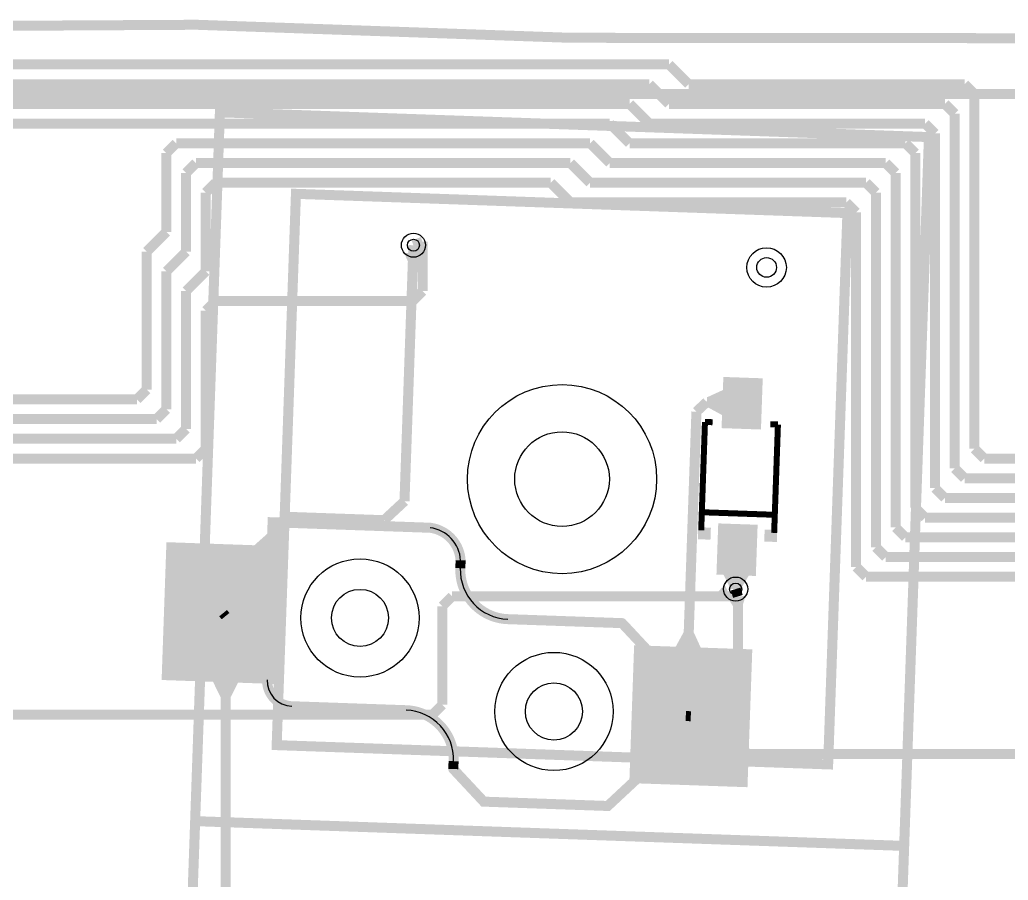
# Model space of a CAD drawing. Header units: millimetres. Extents: x -992 to -826, y 770 to 901.
# Drawn here: x -917.05 to -891.97, y 879.32 to 901.15 of the extents above; entities that cross this region are included whole.
import ezdxf

# ---------------------------------------------------------------- set-up
doc = ezdxf.new("R2010")
doc.units = ezdxf.units.MM
for name, color, linetype, true_color in [('BoardOutLine', 7, 'Continuous', 0xff00ff), ('BottomLayer', 7, 'Continuous', 0x0000ff), ('BottomPasteMaskLayer', 7, 'Continuous', 0x800000), ('BottomSilkLayer', 7, 'Continuous', 0x66cc33), ('BottomSolderMaskLayer', 7, 'Continuous', 0xaa00ff), ('Document', 7, 'Continuous', 0xffffff), ('Hole', 7, 'Continuous', 0x222222), ('Multi-Layer', 7, 'Continuous', 0xc0c0c0), ('TopLayer', 7, 'Continuous', 0xff0000), ('TopSilkLayer', 7, 'Continuous', 0xffcc00)]:
    doc.layers.add(name, color=color, linetype=linetype, true_color=true_color)

msp = doc.modelspace()

# ---------------------------------------------------------------- hatches: boundary and pattern name
at = {"layer": 'BottomLayer'}
for points in [[(-906.8428498856998, 895.2210566421135), (-907.2997713995429, 895.2370383540768), (-907.2056896113793, 895.0202565405133), (-906.9518465836933, 895.0113766827535)], [(-898.2470154940311, 890.7539497078996), (-898.2016256032513, 892.053136906274), (-899.2010160020321, 892.0880365760734), (-899.2464058928119, 890.788849377699)], [(-899.2126263652528, 891.7556642113286), (-899.2347980695962, 891.1210515621033), (-899.608915417831, 891.3247345694693), (-899.6000457200915, 891.5785801371604)], [(-898.3767843535688, 887.0372110744223), (-898.3314198628398, 888.3364236728476), (-899.3308102616206, 888.3713233426469), (-899.3762001524004, 887.0721107442216)], [(-910.4653365506732, 887.79459486919), (-911.0999517399036, 887.8167538735079), (-910.6889027178055, 888.1836347472697), (-910.3928676657355, 888.173296926594)], [(-913.4531623063247, 884.3967995935993), (-910.4549657099316, 884.2921005842013), (-910.3328168656338, 887.7899669799341), (-913.331013462027, 887.8946659893321)], [(-899.1937947675897, 887.065740411481), (-898.5591795783592, 887.043581407163), (-898.761775463551, 886.7005207010416), (-899.0156210312422, 886.7093853187708)], [(-898.6532283464568, 886.8983337566676), (-899.1101498602998, 886.9143357886718), (-899.0011430022861, 887.1240106680215), (-898.747297434595, 887.1151181102364)], [(-899.775488950978, 885.219804419609), (-900.4101041402084, 885.2419608839219), (-900.2064236728474, 885.6160833121668), (-899.9525781051564, 885.6072186944375)], [(-901.5871983743968, 881.7809245618492), (-898.5890271780545, 881.6762255524512), (-898.4668783337568, 885.1741173482349), (-901.4650495300991, 885.278790957582)], [(-912.1491338582678, 884.3512598425199), (-911.5145186690374, 884.3290982981968), (-911.7048260096522, 883.9545110490222), (-911.9588265176532, 883.9633807467617)]]:
    msp.add_hatch(color=256, dxfattribs=at).paths.add_polyline_path(points)
at = {"layer": 'BottomPasteMaskLayer'}
for points in [[(-898.2470154940311, 890.7539497078996), (-898.2016256032513, 892.053136906274), (-899.2010160020321, 892.0880365760734), (-899.2464058928119, 890.788849377699)], [(-898.3767843535688, 887.0372110744223), (-898.3314198628398, 888.3364236728476), (-899.3308102616206, 888.3713233426469), (-899.3762001524004, 887.0721107442216)], [(-913.4531623063247, 884.3967995935993), (-910.4549657099316, 884.2921005842013), (-910.3328168656338, 887.7899669799341), (-913.331013462027, 887.8946659893321)], [(-901.5871983743968, 881.7809245618492), (-898.5890271780545, 881.6762255524512), (-898.4668783337568, 885.1741173482349), (-901.4650495300991, 885.278790957582)]]:
    msp.add_hatch(color=256, dxfattribs=at).paths.add_polyline_path(points)
at = {"layer": 'BottomSilkLayer'}
for points in [[(-899.8370383540768, 888.2739598679199), (-899.5172440944883, 888.2627940055881), (-899.5278816357634, 887.9581788163578), (-899.8476758953519, 887.9693472186946)], [(-897.8334340868682, 888.2039928879859), (-898.1532283464568, 888.2151612903227), (-898.1638658877318, 887.9105461010923), (-897.8440716281434, 887.8993776987555)]]:
    msp.add_hatch(color=256, dxfattribs=at).paths.add_polyline_path(points)
at = {"layer": 'BottomSolderMaskLayer'}
for points in [[(-898.2470154940311, 890.7539497078996), (-898.2016256032513, 892.053136906274), (-899.2010160020321, 892.0880365760734), (-899.2464058928119, 890.788849377699)], [(-898.3767843535688, 887.0372110744223), (-898.3314198628398, 888.3364236728476), (-899.3308102616206, 888.3713233426469), (-899.3762001524004, 887.0721107442216)], [(-913.4531623063247, 884.3967995935993), (-910.4549657099316, 884.2921005842013), (-910.3328168656338, 887.7899669799341), (-913.331013462027, 887.8946659893321)], [(-901.5871983743968, 881.7809245618492), (-898.5890271780545, 881.6762255524512), (-898.4668783337568, 885.1741173482349), (-901.4650495300991, 885.278790957582)]]:
    msp.add_hatch(color=256, dxfattribs=at).paths.add_polyline_path(points)
at = {"layer": 'Document'}
for points in [[(-898.6228676657354, 891.568595377191), (-898.8147752095505, 891.575295910592), (-898.8415773431548, 890.8077698755399), (-898.6496697993397, 890.8010668021337)], [(-899.1126593853189, 891.2975641351285), (-899.119362458725, 891.1056565913134), (-898.3518338836678, 891.0788544577091), (-898.3451333502668, 891.2707594615191)], [(-910.649362458725, 884.3988722377446), (-910.5141986283974, 888.2695123190248), (-906.6435560071121, 888.134345948692), (-906.6269681526074, 888.134877125484), (-906.610591200756, 888.1375668306544), (-906.5947048238421, 888.1423691316028), (-906.5795803165098, 888.1492020185334), (-906.5654759628131, 888.1579488049518), (-906.5526326254509, 888.168460120343), (-906.5412696325087, 888.1805564609981), (-906.5315810319526, 888.1940312554349), (-906.5237322778349, 888.2086543920564), (-906.5178574048048, 888.2241761488104), (-906.514056739173, 888.2403314577399), (-906.5123951856208, 888.2568444315981), (-906.5129011188104, 888.2734330752273), (-906.5155658988258, 888.2898141012429), (-906.5203440187177, 888.3057077677848), (-906.5271538816348, 888.320842655723), (-906.5358791942684, 888.3349603037317), (-906.5463709528149, 888.3478196220827), (-906.5584499875417, 888.35920100978), (-906.5719100225032, 888.368910104727), (-906.5865211981524, 888.3767811028847), (-906.6020339966971, 888.3826795897382), (-906.6181835031613, 888.3865048357193), (-906.6346939293879, 888.3881915163831), (-910.6322555245112, 888.5277901955806), (-910.6488604026449, 888.527283013645), (-910.6652570191299, 888.5246127741059), (-910.6811648167594, 888.5198251665688), (-910.6963116023484, 888.5130021102394), (-910.7104382041427, 888.5042603522301), (-910.7233029064239, 888.4937494699374), (-910.7346855854277, 888.481649311672), (-910.7443914758118, 888.4681669193321), (-910.7522545032218, 888.4535329857769), (-910.7581401259366, 888.4379979075147), (-910.7619476369676, 888.4218275002502), (-910.7636118872239, 888.4052984505971), (-910.9032080264161, 884.4077368554739), (-910.9026809027703, 884.3911462321814), (-910.8999945140936, 884.3747660625717), (-910.8951947509365, 884.3588761628173), (-910.8883636058174, 884.3437479739987), (-910.8796177725757, 884.3296399251798), (-910.8691066529358, 884.316793018763), (-910.8570098043346, 884.305426713537), (-910.8435338726102, 884.2957351757474), (-910.8289090619505, 884.2878839622273), (-910.8133852024027, 884.2820071922548), (-910.7972274821225, 884.2782052564437), (-910.7807119172656, 884.2765431018095), (-910.7641206369103, 884.277049122304), (-910.7477370635536, 884.2797146737727), (-910.7318410715131, 884.2844942216193), (-910.7167042059416, 884.2913061186558), (-910.7025850441244, 884.3000339998504), (-910.6897247783029, 884.3105287701466), (-910.6783430954798, 884.3226111513972), (-910.66863442459, 884.3360747449042), (-910.660764615145, 884.3506895572488), (-910.6548681040898, 884.3662059291812), (-910.6510456192677, 884.3823588004539), (-910.649362458725, 884.3988722377446)], [(-906.6561595123192, 888.1352171704345), (-906.6162228427568, 888.1287638728783), (-906.576682903826, 888.1202095842209), (-906.5376501446746, 888.1095781996404), (-906.4992335977158, 888.0968994163848), (-906.4615405740631, 888.0822086508163), (-906.4246763637709, 888.0655469394811), (-906.3887439417227, 888.04696082448), (-906.3538436799854, 888.0265022234589), (-906.3200730674334, 888.0042282845852), (-906.287526437429, 887.980201226912), (-906.2562947043143, 887.9544881665782), (-906.2264651094556, 887.9271609293296), (-906.1981209775472, 887.8982958498833), (-906.1713414838558, 887.8679735586983), (-906.1462014330556, 887.8362787567452), (-906.1227710502721, 887.803299978907), (-906.101115784919, 887.7691293466687), (-906.0812961278734, 887.73386231079), (-906.0633674425042, 887.6975973846766), (-906.0473798100222, 887.6604358691975), (-906.0333778895856, 887.6224815697155), (-906.0214007935502, 887.5838405061221), (-906.0114819782161, 887.544620616685), (-906.003649150371, 887.5049314565399), (-905.9979241898957, 887.4648838916622), (-905.9943230886463, 887.4245897891798), (-905.9923275168953, 887.4080049294481), (-905.9881725045159, 887.3918254439478), (-905.9819299350418, 887.3763312448627), (-905.9737078076582, 887.3617903886218), (-905.9636483687696, 887.3484544384054), (-905.9519256510733, 887.336554111992), (-905.9387424627192, 887.3262952902396), (-905.9243268786383, 887.3178554552568), (-905.908928294748, 887.3113806198845), (-905.8928131132922, 887.3069828016099), (-905.8762601339669, 887.304738084615), (-905.859555730563, 887.3046853034867), (-905.842988896574, 887.3068253713617), (-905.8268462454823, 887.3111212641285), (-905.8114070522208, 887.3174986609613), (-905.7969384215935, 887.3258472301021), (-905.7836906672459, 887.336022537649), (-905.7718929811294, 887.3478485463258), (-905.7617494683799, 887.3611206610041), (-905.7534356162097, 887.3756092682877), (-905.747095257902, 887.3910637089266), (-905.7428380844318, 887.4072166143301), (-905.7407377467645, 887.4237885321614), (-905.7408305816613, 887.4404927609856), (-905.7448215617594, 887.4870186177092), (-905.7509389891845, 887.5333128975685), (-905.7591700280524, 887.5792784636496), (-905.7694974075961, 887.6248188687616), (-905.7818994584046, 887.669838557807), (-905.7963501578905, 887.7142430682802), (-905.8128191848919, 887.7579392284734), (-905.8312719832935, 887.8008353529738), (-905.8516698345346, 887.8428414350423), (-905.8739699388498, 887.8838693354703), (-905.8981255050732, 887.9238329675178), (-905.9240858488184, 887.9626484775445), (-905.9517964988274, 888.0002344209553), (-905.9811993112636, 888.0365119330921), (-906.0122325917131, 888.0714048947111), (-906.0448312246343, 888.1048400916997), (-906.0789268099871, 888.136747368698), (-906.1144478067528, 888.1670597763025), (-906.1513196830444, 888.1957137115422), (-906.1894650724947, 888.222649051334), (-906.2288039365882, 888.2478092786349), (-906.2692537326031, 888.2711416010301), (-906.3107295868062, 888.2925970615034), (-906.3531444725388, 888.3121306411622), (-906.3964093928207, 888.3297013536977), (-906.4404335670876, 888.3452723313844), (-906.4851246216715, 888.3588109024382), (-906.5303887836237, 888.3702886595695), (-906.5761310774736, 888.3796815195889), (-906.6222555245112, 888.3869697739397), (-906.6388307056967, 888.388105564293), (-906.6554123342979, 888.3870681424918), (-906.6717166940455, 888.3838752591109), (-906.6874648128172, 888.3785815452716), (-906.7023872359285, 888.3712775778874), (-906.7162286365767, 888.3620883298684), (-906.7287521845537, 888.3511710317991), (-906.7397435984765, 888.3387124816812), (-906.7490148122009, 888.324925848766), (-906.7564071926861, 888.3100470261708), (-906.7617942542495, 888.2943305946809), (-906.7650838227721, 888.2780454668032), (-906.766219612823, 888.2614702855968), (-906.7651821907191, 888.2448886570146), (-906.7619893070406, 888.2285842973253), (-906.756695592914, 888.2128361786502), (-906.7493916252574, 888.1979137556721), (-906.7402023769856, 888.1840723551916), (-906.729285078688, 888.1715488074138), (-906.7168265283694, 888.1605573937185), (-906.7030398952851, 888.1512861802457), (-906.6881610725549, 888.143893800032), (-906.6724446409667, 888.1385067387554), (-906.6561595130288, 888.13521717053)], [(-898.7338608077217, 887.5029870459742), (-898.9257683515368, 887.5096875793753), (-898.8989662179325, 888.2772161544325), (-898.7070586741174, 888.2705156210314)], [(-905.9945618491238, 887.438120396241), (-906.0015443230888, 887.2381407162816), (-906.0010171994429, 887.2215500929892), (-905.9983308107662, 887.2051699233793), (-905.9935310476092, 887.189280023625), (-905.98669990249, 887.1741518348065), (-905.9779540692482, 887.1600437859876), (-905.9674429496083, 887.1471968795707), (-905.9553461010072, 887.1358305743448), (-905.9418701692828, 887.1261390365552), (-905.9272453586232, 887.1182878230351), (-905.9117214990754, 887.1124110530626), (-905.8955637787951, 887.1086091172516), (-905.8790482139383, 887.1069469626174), (-905.862456933583, 887.1074529831119), (-905.8460733602262, 887.1101185345806), (-905.8301773681858, 887.1148980824271), (-905.8150405026142, 887.1217099794636), (-905.8009213407969, 887.1304378606582), (-905.7880610749755, 887.1409326309544), (-905.7766793921525, 887.153015012205), (-905.7669707212626, 887.1664786057119), (-905.7591009118177, 887.1810934180564), (-905.7532044007625, 887.1966097899889), (-905.7493819159404, 887.2127626612616), (-905.7476987553976, 887.2292760985524), (-905.7407162814327, 887.4292557785117), (-905.7412434050785, 887.4458464018041), (-905.7439297937551, 887.4622265714139), (-905.7487295569123, 887.4781164711683), (-905.7555607020314, 887.4932446599869), (-905.7643065352731, 887.5073527088058), (-905.774817654913, 887.5201996152226), (-905.7869145035143, 887.5315659204485), (-905.8003904352386, 887.5412574582383), (-905.8150152458982, 887.5491086717583), (-905.830539105446, 887.5549854417308), (-905.8466968257263, 887.5587873775419), (-905.8632123905832, 887.5604495321761), (-905.8798036709384, 887.5599435116816), (-905.8961872442952, 887.5572779602129), (-905.9120832363357, 887.5524984123663), (-905.9272201019072, 887.5456865153299), (-905.9413392637244, 887.5369586341352), (-905.9541995295459, 887.526463863839), (-905.965581212369, 887.5143814825884), (-905.9752898832588, 887.5009178890815), (-905.9831596927038, 887.4863030767368), (-905.989056203759, 887.4707867048045), (-905.9928786885811, 887.4546338335317), (-905.9945618491238, 887.438120396241)], [(-905.7471805943612, 887.2295885191772), (-905.747818637146, 887.1805984002385), (-905.7463192144382, 887.131627076142), (-905.7426851803119, 887.082767761286), (-905.7369234519643, 887.0341134568653), (-905.7290449965492, 886.9857567738474), (-905.7190648103015, 886.9377897566931), (-905.7070018899926, 886.8903037081541), (-905.6928791967716, 886.8433890154832), (-905.676723612459, 886.7971349783866), (-905.6585658883793, 886.7516296390463), (-905.6384405868267, 886.7069596145373), (-905.6163860152787, 886.663209931955), (-905.5924441534786, 886.6204638665715), (-905.5666605735296, 886.5788027833254), (-905.5390843531511, 886.5383059819474), (-905.5097679822611, 886.4990505460172), (-905.4787672630648, 886.4611111962398), (-905.4461412038379, 886.4245601482172), (-905.4119519066072, 886.3894669749909), (-905.3762644489427, 886.3558984746123), (-905.3391467600859, 886.3239185429966), (-905.3006694916496, 886.2935880522998), (-905.2609058831368, 886.2649647350522), (-905.2199316225325, 886.2381030742667), (-905.1778247022356, 886.2130541997344), (-905.134665270605, 886.1898657907003), (-905.0905354794002, 886.1685819851091), (-905.0455193274107, 886.1492432955908), (-904.9997025005681, 886.131886532347), (-904.9531722088475, 886.1165447330845), (-904.9060170202674, 886.1032471001297), (-904.8583266923058, 886.0920189448432), (-904.8101920010507, 886.0828816394417), (-904.7617045684129, 886.0758525763163), (-904.7129566877284, 886.0709451349273), (-904.6640411480823, 886.0681686563374), (-904.6474969226274, 886.0665231004299), (-904.6313094253808, 886.0627304518774), (-904.6157560770104, 886.0568557089364), (-904.6011034301667, 886.0489995527117), (-904.587602601314, 886.0392966216887), (-904.5754849671065, 886.0279132043033), (-904.5649581990656, 886.015044389099), (-904.5562027045127, 886.0009107213059), (-904.5493685347564, 885.9857544231465), (-904.5445728135195, 885.9698352426409), (-904.5418977296771, 885.9534260020556), (-904.5413891287069, 885.9368079222867), (-904.5430557269917, 885.9202658033079), (-904.546868962438, 885.9040831432799), (-904.5527634839723, 885.8885372799705), (-904.5606382715246, 885.8738946377513), (-904.5703583673069, 885.8604061616278), (-904.5817571887142, 885.848303016554), (-904.5946393832096, 885.8377926257367), (-904.6087841762692, 885.8290551158251), (-904.6239491550061, 885.8222402299082), (-904.6398744226328, 885.8174647612227), (-904.6562870525623, 885.8148105515563), (-904.6729057658116, 885.8143230886463), (-904.7268948550588, 885.8172696437539), (-904.7807266441134, 885.8223334794474), (-904.8343181321391, 885.8295067880242), (-904.887586688809, 885.8387785092798), (-904.94045018171, 885.8501343475602), (-904.9928271029785, 885.8635567938046), (-905.044636694974, 885.8790251525413), (-905.0957990747958, 885.8965155737976), (-905.1462353574507, 885.9160010898723), (-905.1958677774825, 885.9374516569167), (-905.244619808875, 885.9608342012576), (-905.2924162830437, 885.986112670392), (-905.3391835047356, 886.013248088575), (-905.384849365656, 886.0421986169148), (-905.4293434556491, 886.072919617882), (-905.4725971712608, 886.1053637241346), (-905.5145438215148, 886.139480911551), (-905.5551187307408, 886.1752185763607), (-905.5942593382944, 886.2125216162514), (-905.6319052950175, 886.251332515328), (-905.6679985562876, 886.2915914327954), (-905.7024834715133, 886.3332362952231), (-905.7353068699413, 886.3762028922536), (-905.7664181426362, 886.4204249756062), (-905.7957693205134, 886.4658343612216), (-905.8233151483, 886.5123610343919), (-905.8490131543117, 886.5599332577135), (-905.8728237159387, 886.6084776816957), (-905.8947101207368, 886.6579194578546), (-905.9146386230344, 886.7081823541193), (-905.9325784959618, 886.7591888723705), (-905.9485020788285, 886.8108603679307), (-905.962384819772, 886.8631171708241), (-905.9742053136124, 886.9158787086155), (-905.9839453348576, 886.9690636306414), (-905.9915898658026, 887.0225899334407), (-905.997127119686, 887.0763750871932), (-906.0005485588628, 887.1303361629673), (-906.0018489079683, 887.1843899605856), (-906.0010261620524, 887.2384531369064), (-905.9993806061449, 887.2549973623615), (-905.9955879575924, 887.2711848596081), (-905.9897132146514, 887.2867382079784), (-905.9818570584266, 887.3013908548221), (-905.9721541274035, 887.3148916836749), (-905.9607707100182, 887.3270093178822), (-905.9479018948139, 887.3375360859231), (-905.9337682270208, 887.3462915804762), (-905.9186119288615, 887.3531257502324), (-905.9026927483559, 887.3579214714692), (-905.8862835077705, 887.3605965553116), (-905.8696654280017, 887.3611051562818), (-905.8531233090229, 887.359438557997), (-905.8369406489949, 887.3556253225507), (-905.8213947856855, 887.3497308010166), (-905.8067521434663, 887.3418560134642), (-905.7932636673428, 887.3321359176819), (-905.781160522269, 887.3207370962746), (-905.7706501314516, 887.3078549017791), (-905.7619126215401, 887.2937101087196), (-905.7550977356232, 887.2785451299827), (-905.7503222669376, 887.2626198623559), (-905.7476680572713, 887.2462072324265), (-905.7471805943612, 887.2295885191772)], [(-906.145392430785, 882.0504648209298), (-905.3737998475998, 881.2230327660657), (-905.3616972662703, 881.2116510131864), (-905.3482125059109, 881.201946477572), (-905.3335763313027, 881.1940852329963), (-905.3180392113857, 881.1882018089824), (-905.3018670329819, 881.1843968885993), (-905.2853365506732, 881.1827355854713), (-902.1372440944883, 881.0728016256035), (-902.1206379075578, 881.0733057758539), (-902.1042396233479, 881.0759733378154), (-902.088329868676, 881.0807586610154), (-902.0731809100649, 881.0875798533483), (-902.0590519943958, 881.0963201825103), (-902.0461849123699, 881.1068300736603), (-901.1670535941073, 881.9266370332742), (-901.1556716316513, 881.9387391065092), (-901.1459667978236, 881.9522233731302), (-901.1381051669714, 881.9668590830985), (-901.1322212715596, 881.9823957822562), (-901.1284157999781, 881.9985675982325), (-901.1267538735078, 882.0150977901957), (-901.0168199136399, 885.1631927863857), (-901.0173247019649, 885.179798685567), (-901.0199928242702, 885.196196606845), (-901.0247786219684, 885.2121059386745), (-901.0316001974786, 885.227254430561), (-901.0403408157091, 885.2413828519809), (-901.0508509017019, 885.2542494284991), (-901.6777571755144, 885.9265252730507), (-901.6898594238708, 885.9379067726182), (-901.7033437891764, 885.947611144828), (-901.7179795249696, 885.9554723270213), (-901.7335161823654, 885.9613557974809), (-901.7496878957747, 885.9651608773863), (-901.766217932436, 885.966822453645), (-904.6144958089917, 886.0662865125732), (-904.6310864322841, 886.0657593889273), (-904.6474666018939, 886.0630730002506), (-904.6633565016483, 886.0582732370935), (-904.6784846904668, 886.0514420919744), (-904.6925927392857, 886.0426962587327), (-904.7054396457025, 886.0321851390928), (-904.7168059509285, 886.0200882904916), (-904.7264974887182, 886.0066123587673), (-904.7343487022382, 885.9919875481075), (-904.7402254722107, 885.9764636885598), (-904.7440274080218, 885.9603059682795), (-904.745689562656, 885.9437904034227), (-904.7451835421615, 885.9271991230675), (-904.7425179906928, 885.9108155497106), (-904.7377384428462, 885.8949195576702), (-904.7309265458097, 885.8797826920986), (-904.7221986646151, 885.8656635302814), (-904.7117038943189, 885.8528032644599), (-904.6996215130683, 885.841421581637), (-904.6861579195614, 885.831712910747), (-904.6715431072168, 885.823843101302), (-904.6560267352844, 885.8179465902468), (-904.6398738640116, 885.8141241054248), (-904.623360426721, 885.812440944882), (-901.8276555753113, 885.7148133096268), (-901.2725019050039, 885.1194843789689), (-901.3787655575312, 882.076532893066), (-902.1809499619001, 881.3284836169674), (-905.223901447803, 881.4347447294896), (-905.9596037592077, 882.2237160274323), (-905.9717053933332, 882.23510007705), (-905.9851894129395, 882.2448071543375), (-905.9998251027163, 882.252671168514), (-906.0153620419578, 882.2585575641186), (-906.0315343893303, 882.2623656232923), (-906.0480654314911, 882.2640301890879), (-906.0646723177301, 882.2635227803235), (-906.0810708996241, 882.2608520789036), (-906.0969805928951, 882.2560637812693), (-906.1121291782845, 882.2492398165192), (-906.1262574593005, 882.2404969445804), (-906.1391236971422, 882.2299847584133), (-906.150507746916, 882.2178831244346), (-906.1602148243776, 882.2043991049535), (-906.168078838743, 882.1897634152783), (-906.1739652345481, 882.1742264761127), (-906.1777732939305, 882.1580541287892), (-906.1794378599393, 882.14152308665), (-906.1789304513892, 882.1249162004044), (-906.176259750181, 882.108517618476), (-906.171471452752, 882.0926079251433), (-906.1646474881975, 882.0774593396658), (-906.1559046164409, 882.0633310585368), (-906.1453924304398, 882.0504648205597)], [(-910.1446355092711, 883.8581432562867), (-910.17741932013, 883.8603176042122), (-910.210001903125, 883.8645462362242), (-910.242254661882, 883.870812462831), (-910.2740503017711, 883.879091552598), (-910.3052633323114, 883.889350829757), (-910.3357705624541, 883.9015498031704), (-910.3654515867918, 883.9156403261413), (-910.3941892607713, 883.9315667864377), (-910.4218701630386, 883.9492663257817), (-910.4483850430881, 883.9686690879378), (-910.4736292524501, 883.9896984944205), (-910.4975031577162, 884.0122715467323), (-910.5199125337706, 884.0362991539412), (-910.5407689356757, 884.061686484303), (-910.5599900477456, 884.0883333395418), (-910.5775000084282, 884.1161345503108), (-910.5932297097135, 884.1449803912727), (-910.6071170698891, 884.1747570141619), (-910.6191072785622, 884.2053468971185), (-910.6291530129848, 884.2366293085222), (-910.6372146248264, 884.2684807834935), (-910.6432602966566, 884.3007756111822), (-910.6472661675228, 884.3333863309217), (-910.6492164271232, 884.366184235288), (-910.6491033782069, 884.3990398780799), (-910.649590841117, 884.4156585913292), (-910.6522450507832, 884.4320712212586), (-910.6570205194687, 884.4479964888855), (-910.6638354053856, 884.4631614676224), (-910.6725729152972, 884.477306260682), (-910.6830833061146, 884.4901884551774), (-910.6951864511884, 884.5015872765846), (-910.7086749273118, 884.511307372367), (-910.723317569531, 884.5191821599193), (-910.7388634328404, 884.5250766814535), (-910.7550460928684, 884.5288899168999), (-910.7715882118472, 884.5305565151847), (-910.7882062916161, 884.5300479142145), (-910.8046155322015, 884.5273728303721), (-910.8205347127071, 884.5225771091352), (-910.8356910108664, 884.5157429393789), (-910.8498246786595, 884.506987444826), (-910.8626934938638, 884.496460676785), (-910.8740769112492, 884.4843430425776), (-910.8837798422722, 884.4708422137248), (-910.8916359984969, 884.4561895668811), (-910.897510741438, 884.4406362185108), (-910.9013033899904, 884.4244487212642), (-910.9029489458981, 884.4079044958091), (-910.9033025789724, 884.3672251691604), (-910.9015266031627, 884.326583090192), (-910.8976258869023, 884.2860896699166), (-910.8916111231176, 884.2458559118326), (-910.883498799915, 884.2059921076337), (-910.8733111553826, 884.1666075348694), (-910.8610761166302, 884.1278101573848), (-910.8468272232326, 884.0897063293634), (-910.8306035352894, 884.0524005037798), (-910.8124495263495, 884.0159949460673), (-910.7924149614983, 883.9805894537792), (-910.7705547609368, 883.946281083017), (-910.7469288494311, 883.9131638823732), (-910.7216019920425, 883.8813286351185), (-910.6946436165879, 883.8508626103402), (-910.6661276233199, 883.8218493237134), (-910.6361321823463, 883.7943683085622), (-910.6047395193435, 883.7684948978371), (-910.572035690155, 883.7443000176069), (-910.5381103448875, 883.7218499926307), (-910.5030564821562, 883.7012063645444), (-910.4669701941505, 883.6824257231573), (-910.4299504032182, 883.6655595513248), (-910.3920985906936, 883.6506540838196), (-910.3535185187085, 883.6377501805895), (-910.3143159457525, 883.6268832147492), (-910.2745983367597, 883.6180829756132), (-910.2344745685189, 883.6113735870348), (-910.1940546312113, 883.6067734412762), (-910.1534493268988, 883.6042951485905), (-910.1368447115684, 883.604805784207), (-910.1204488023501, 883.6074793884976), (-910.1045421378014, 883.6122702153509), (-910.0893968853684, 883.6190962923897), (-910.0752721845239, 883.627840823541), (-910.0624097128202, 883.6383541874494), (-910.0510295507183, 883.6504564975404), (-910.041326415951, 883.6639406799289), (-910.0334663318471, 883.6785760165113), (-910.0275837866277, 883.6941120926164), (-910.0237794322741, 883.7102830816694), (-910.0221183623455, 883.7268122935591), (-910.0226289982095, 883.7434169088818), (-910.0253026027444, 883.7598128180604), (-910.0300934298348, 883.7757194825376), (-910.0369195070992, 883.7908647348689), (-910.0456640384609, 883.8049894355831), (-910.0561774025612, 883.8178519071301), (-910.0682797128217, 883.8292320690516), (-910.0817638953547, 883.8389352036181), (-910.0963992320543, 883.8467952875038), (-910.111935308247, 883.8526778324918), (-910.1281062973567, 883.8564821866044), (-910.1446355092711, 883.8581432562867)], [(-907.2466878333757, 883.7567411734825), (-910.1449479298959, 883.8579502159006), (-910.1615385531884, 883.8574230922547), (-910.1779187227982, 883.854736703578), (-910.1938086225525, 883.849936940421), (-910.2089368113711, 883.8431057953019), (-910.2230448601899, 883.83435996206), (-910.2358917666069, 883.8238488424201), (-910.2472580718327, 883.811751993819), (-910.2569496096224, 883.7982760620946), (-910.2648008231424, 883.783651251435), (-910.2706775931149, 883.7681273918872), (-910.274479528926, 883.751969671607), (-910.2761416835602, 883.7354541067501), (-910.2756356630657, 883.7188628263948), (-910.272970111597, 883.7024792530381), (-910.2681905637505, 883.6865832609976), (-910.261378666714, 883.6714463954261), (-910.2526507855193, 883.6573272336087), (-910.2421560152231, 883.6444669677874), (-910.2300736339726, 883.6330852849643), (-910.2166100404656, 883.6233766140745), (-910.2019952281211, 883.6155068046295), (-910.1864788561886, 883.6096102935743), (-910.170325984916, 883.6057878087522), (-910.1538125476252, 883.6041046482095), (-907.255552451105, 883.5028956057913), (-907.2389618278125, 883.5034227294373), (-907.2225816582028, 883.506109118114), (-907.2066917584484, 883.510908881271), (-907.1915635696299, 883.5177400263901), (-907.177455520811, 883.5264858596319), (-907.1646086143942, 883.5369969792717), (-907.1532423091683, 883.549093827873), (-907.1435507713786, 883.5625697595973), (-907.1356995578585, 883.577194570257), (-907.129822787886, 883.5927184298048), (-907.126020852075, 883.608876150085), (-907.1243586974407, 883.6253917149419), (-907.1248647179352, 883.6419829952971), (-907.1275302694039, 883.658366568654), (-907.1323098172505, 883.6742625606944), (-907.1391217142871, 883.6893994262659), (-907.1478495954816, 883.7035185880832), (-907.1583443657778, 883.7163788539046), (-907.1704267470284, 883.7277605367276), (-907.1838903405353, 883.7374692076176), (-907.1985051528799, 883.7453390170625), (-907.2140215248123, 883.7512355281177), (-907.230174396085, 883.7550580129398), (-907.2466878333757, 883.7567411734825)], [(-906.172156464313, 882.3415697231396), (-906.1715140084267, 882.3905625668194), (-906.1730092624426, 882.43953680185), (-906.1766393798985, 882.4883991977047), (-906.1823974502673, 882.5370567367611), (-906.1902725121136, 882.5854167913756), (-906.2002495739591, 882.6333873002152), (-906.2123096428227, 882.6808769435115), (-906.226429760376, 882.7277953169028), (-906.2425830466484, 882.7740531035338), (-906.2607387511977, 882.8195622440851), (-906.2808623116484, 882.8642361044084), (-906.3029154194871, 882.9079896404489), (-906.3268560929891, 882.950739560141), (-906.3526387571372, 882.9924044819677), (-906.3802143303817, 883.0329050898846), (-906.4095303180748, 883.0721642843107), (-906.4405309124029, 883.1101073289), (-906.4731570986264, 883.1466619928145), (-906.5073467674235, 883.181758688228), (-906.5430348331257, 883.2153306027972), (-906.5801533576189, 883.2473138268505), (-906.6186316796753, 883.2776474750506), (-906.6583965494681, 883.3062738022995), (-906.6993722680148, 883.3331383136664), (-906.7414808312832, 883.3581898681266), (-906.7846420786841, 883.3813807759182), (-906.8287738456708, 883.4026668893267), (-906.8737921201523, 883.4220076867276), (-906.9196112024249, 883.439366349726), (-906.9661438683153, 883.4547098332463), (-907.0133015352259, 883.4680089284393), (-907.0609944307668, 883.4792383182859), (-907.1091317636523, 883.4883766257917), (-907.1576218965369, 883.495406454683), (-907.206372520462, 883.5003144225218), (-907.2552908305818, 883.5030911861825), (-907.271835056037, 883.5047367420898), (-907.288022553284, 883.5085293906419), (-907.3035759016547, 883.5144041335828), (-907.3182285484986, 883.5222602898074), (-907.3317293773517, 883.5319632208304), (-907.3438470115595, 883.5433466382158), (-907.3543737796007, 883.5562154534201), (-907.363129274154, 883.5703491212133), (-907.3699634439104, 883.5855054193729), (-907.3747591651475, 883.6014245998787), (-907.3774342489899, 883.6178338404643), (-907.37794284996, 883.6344519202333), (-907.3762762516752, 883.6509940392125), (-907.3724630162288, 883.6671766992407), (-907.3665684946944, 883.6827225625503), (-907.3586937071419, 883.6973652047697), (-907.3489736113593, 883.7108536808931), (-907.3375747899518, 883.722956825967), (-907.324692595456, 883.7334672167844), (-907.3105478023962, 883.7422047266958), (-907.2953828236589, 883.7490196126128), (-907.2794575560317, 883.753795081298), (-907.2630449261021, 883.7564492909639), (-907.2464262128525, 883.7569367538737), (-907.1924346292043, 883.7539899530951), (-907.1386003665275, 883.7489256760748), (-907.0850064371612, 883.7417517319191), (-907.0317354828502, 883.7324791828372), (-906.9788696473126, 883.7211223270837), (-906.9264904495745, 883.7076986769101), (-906.8746786582667, 883.6922289315615), (-906.8235141670805, 883.6747369453583), (-906.7730758715717, 883.6552496909121), (-906.7234415475035, 883.6337972175355), (-906.6746877309166, 883.6104126049047), (-906.6268896001108, 883.5851319120513), (-906.5801208597198, 883.5579941217594), (-906.5344536270595, 883.5290410804541), (-906.4899583209225, 883.4983174336743), (-906.4467035529927, 883.4658705572294), (-906.4047560220467, 883.4317504841462), (-906.3641804111035, 883.3960098275173), (-906.3250392876839, 883.3587036993728), (-906.287393007332, 883.3198896256966), (-906.2512996205456, 883.2796274577225), (-906.2168147832642, 883.2379792796429), (-906.1839916710462, 883.1950093128753), (-906.1528808970734, 883.1507838170331), (-906.1235304341044, 883.1053709877534), (-906.0959855405017, 883.0588408515393), (-906.070288690443, 883.0112651577795), (-906.046479508426, 882.9627172681099), (-906.0245947081678, 882.9132720432915), (-906.0046680359918, 882.8630057277744), (-905.9867302187916, 882.8119958321288), (-905.9708089166501, 882.7603210135244), (-905.9569286801869, 882.708060954441), (-905.9451109127026, 882.6552962397978), (-905.9353738371738, 882.6021082326927), (-905.9277324681539, 882.5485789489389), (-905.9221985886206, 882.4947909305986), (-905.9187807318064, 882.4408271187013), (-905.9174841680405, 882.3867707253507), (-905.918310896622, 882.3327051054104), (-905.9199564525295, 882.3161608799553), (-905.923749101082, 882.2999733827087), (-905.929623844023, 882.2844200343384), (-905.9374800002477, 882.2697673874947), (-905.9471829312707, 882.2562665586419), (-905.9585663486561, 882.2441489244345), (-905.9714351638604, 882.2336221563935), (-905.9855688316535, 882.2248666618406), (-906.0007251298128, 882.2180324920844), (-906.0166443103185, 882.2132367708475), (-906.0330535509038, 882.210561687005), (-906.0496716306727, 882.2100530860349), (-906.0662137496515, 882.2117196843196), (-906.0823964096795, 882.215532919766), (-906.0979422729889, 882.2214274413002), (-906.1125849152081, 882.2293022288525), (-906.1260733913315, 882.2390223246349), (-906.1381765364054, 882.2504211460421), (-906.1486869272227, 882.2633033405376), (-906.1574244371343, 882.2774481335972), (-906.1642393230512, 882.292613112334), (-906.1690147917367, 882.3085383799609), (-906.171669001403, 882.3249510098902), (-906.172156464313, 882.3415697231396)]]:
    msp.add_hatch(color=256, dxfattribs=at).paths.add_polyline_path(points)
at = {"layer": 'TopLayer'}
for points in [[(-906.7619608839218, 895.3915849631701), (-907.1406883413767, 895.1354660909324), (-906.9588036576074, 895.0009017018035), (-906.7048031496064, 895.1726695453392)], [(-898.965648971298, 886.4099110998224), (-899.1717576835155, 886.8180187960378), (-899.3232918465837, 886.6447802895607), (-899.1950139700281, 886.3907797815597)], [(-898.6346431292864, 886.5365201930406), (-899.0875184150369, 886.4737820675643), (-898.9588036576074, 886.2762153924309), (-898.7048031496064, 886.3114046228094)]]:
    msp.add_hatch(color=256, dxfattribs=at).paths.add_polyline_path(points)

# ---------------------------------------------------------------- linework, layer by layer
at = {"layer": 'BoardOutLine', "const_width": 0.25400050800101603}
msp.add_lwpolyline([(-972.8417068834138, 900.6947929895862), (-912.5735077470156, 901.0259588519178), (-912.5634239268479, 901.0258064516131), (-912.5634239268479, 901.0258064516131), (-903.094665989332, 900.6957581915166), (-903.0692151384304, 900.6953009906022), (-870.0549911099823, 900.6647701295404), (-869.8670815341632, 900.5844297688596), (-868.7642367284735, 899.4323850647703)], dxfattribs=at)
at = {"layer": 'BottomLayer', "const_width": 0.25400050800101603}
for points in [[(-907.0642875285752, 895.4305562611127), (-907.2911353822709, 888.9344932689867)], [(-899.8840995681992, 891.2072644145289), (-899.6213868427737, 891.452247904496)], [(-899.6212852425706, 891.452120904242), (-898.723901447803, 891.4208788417578)], [(-900.1539243078487, 883.4818389636781), (-899.8841757683516, 891.2072644145289)], [(-907.2911353822709, 888.9344932689867), (-907.8082804165609, 888.452247904496)], [(-910.3068326136653, 888.5394970789944), (-911.8930657861317, 886.0934721869445)], [(-907.8082804165609, 888.452247904496), (-910.306756413513, 888.5394970789944)], [(-898.8536957073915, 887.704343408687), (-898.8887477774956, 886.704851409703)], [(-911.8930911861825, 886.0933705867413), (-911.8318262636526, 886.0177800355602)], [(-911.8318516637034, 886.0177800355602), (-911.8318516637034, 876.7678435356872)], [(-900.026949453899, 883.4774955549913), (-900.1538735077471, 883.4819405638813)]]:
    msp.add_lwpolyline(points, dxfattribs=at)
at = {"layer": 'BottomSilkLayer', "const_width": 0.25400050800101603}
msp.add_lwpolyline([(-877.0819913639829, 899.2677927355857), (-975.0819913639829, 899.2677927355857), (-975.0819913639829, 870.2677927355857), (-877.0819913639829, 870.2677927355857), (-877.0819913639829, 899.2677927355857)], close=True, dxfattribs=at)
at = {"layer": 'BottomSilkLayer'}
for points, const_width in [([(-899.7635763271528, 888.1951231902465), (-899.6675133350268, 890.945897891796)], 0.15240030480060962), ([(-899.6675133350268, 890.945897891796), (-899.4745999492, 890.9391668783339)], 0.15240030480060962), ([(-897.816154432309, 890.8812547625097), (-898.0090932181865, 890.8879857759717)], 0.15240030480060962), ([(-897.912217424435, 888.1304800609603), (-897.816154432309, 890.8812547625097)], 0.15240030480060962), ([(-897.9461772923547, 888.5913639827281), (-899.6975615951233, 888.6525273050547)], 0.15240030480060962), ([(-910.6739395478792, 887.3513081026164), (-910.6373380746762, 888.3996951993905), (-910.6373380746762, 888.3996951993905), (-906.639268478537, 888.2600711201424)], 0.25400050800101603), ([(-905.867106934214, 887.4340614681231), (-905.8740919481841, 887.2340106680215)], 0.25400050800101603), ([(-904.6689865379732, 885.9409194818392), (-901.7707645415292, 885.8397002794007)], 0.25400050800101603), ([(-901.143840487681, 885.1673609347221), (-901.7707645415292, 885.8396748793499), (-901.7707645415292, 885.8397002794007)], 0.25400050800101603), ([(-901.143840487681, 885.1673609347221), (-901.1560325120652, 884.8176530353062)], 0.25400050800101603), ([(-910.7762763525528, 884.4033020066041), (-910.764058928118, 884.7531115062231)], 0.25400050800101603), ([(-907.2508509017019, 883.6300228600459), (-910.1490474980951, 883.7312166624334)], 0.25400050800101603), ([(-906.052501905004, 882.1370840741683), (-906.0455168910339, 882.3369570739143)], 0.25400050800101603), ([(-901.2466852933707, 882.2194056388114), (-901.2536703073407, 882.0195326390655), (-902.1328168656338, 881.1997205994413), (-905.2808991617984, 881.3096520193042), (-906.052501905004, 882.1370840741683)], 0.25400050800101603)]:
    msp.add_lwpolyline(points, dxfattribs=dict(at, const_width=const_width))
for centre, radius, start, end in [((-906.7577343571553, 887.3770039879705), 0.8924307848615699, 3.591353289950348, 82.33242140160634), ((-904.6253951685152, 887.190136033915), 1.2499872999746, 178.0023645309612, 268.00114378996955), ((-910.1266951777297, 884.3806200182975), 0.6499872999746, 177.9999736556162, 267.99992666830474), ((-907.2947452669937, 882.3805938599587), 1.2499872999746, 357.9999927365676, 87.99994509498805)]:
    msp.add_arc(centre, radius, start, end, dxfattribs=at)
at = {"layer": 'Document', "const_width": 0.25400050800101603}
for points in [[(-894.6135636271274, 880.1866649733302), (-893.98539497079, 898.1757429514861), (-911.9744475488952, 898.8039370078742), (-912.6026416052833, 880.8148590297183), (-894.6135636271274, 880.1866649733302)], [(-895.2417576835155, 862.1975869951741), (-894.6135636271274, 880.1866649733302), (-912.6026416052833, 880.8148590297183), (-913.2308356616714, 862.8257810515622), (-895.2417576835155, 862.1975869951741)]]:
    msp.add_lwpolyline(points, close=True, dxfattribs=at)
at = {"layer": 'Document'}
for centre, radius in [((-898.1031242062485, 894.8674117348236), 0.24993649987299976), ((-903.2938785877573, 889.4953009906021), 1.1998983997967998), ((-908.4198628397257, 885.97205994412), 0.7249174498348998), ((-903.4998729997461, 883.5986791973586), 0.7249174498348998)]:
    msp.add_circle(centre, radius, dxfattribs=at)
at = {"layer": 'Hole'}
for centre in [(-907.0642621285243, 895.4305308610619), (-898.8887477774956, 886.704851409703)]:
    msp.add_circle(centre, 0.15240030480060962, dxfattribs=at)
at = {"layer": 'Multi-Layer'}
for centre, radius in [((-907.0642621285243, 895.4305308610619), 0.30480060960121924), ((-898.1031242062485, 894.8674117348236), 0.5), ((-903.2938785877573, 889.4953009906021), 2.4000000000000004), ((-908.4198628397257, 885.97205994412), 1.5000000000000002), ((-898.8887477774956, 886.704851409703), 0.30480060960121924), ((-903.4998729997461, 883.5986791973586), 1.5000000000000002)]:
    msp.add_circle(centre, radius, dxfattribs=at)
at = {"layer": 'TopLayer', "const_width": 0.25400050800101603}
for points in [[(-900.5818135636272, 900.0178054356111), (-931.0818643637289, 900.0178054356111)], [(-900.0817881635764, 899.5178054356111), (-900.5818135636272, 900.0178054356111)], [(-901.0818135636272, 899.5178054356111), (-930.5818643637289, 899.5178054356111)], [(-900.5818135636272, 899.0178054356111), (-901.0818135636272, 899.5178054356111)], [(-893.0817881635764, 899.5178054356111), (-900.0817881635764, 899.5178054356111)], [(-892.831775463551, 899.2677927355857), (-893.0817881635764, 899.5178054356111)], [(-892.831775463551, 890.2677927355857), (-892.831775463551, 899.2677927355857)], [(-901.5818135636272, 899.0178054356111), (-930.0818643637289, 899.0178054356111)], [(-901.0818135636272, 898.5178054356111), (-901.5818135636272, 899.0178054356111)], [(-893.5817881635764, 899.0178054356111), (-900.5818135636272, 899.0178054356111)], [(-893.331775463551, 898.7677927355857), (-893.5817881635764, 899.0178054356111)], [(-893.331775463551, 889.7677673355348), (-893.331775463551, 898.7677927355857)], [(-902.0818135636272, 898.5178054356111), (-929.5818643637289, 898.5178054356111)], [(-901.5818135636272, 898.0178054356111), (-902.0818135636272, 898.5178054356111)], [(-894.0817881635764, 898.5178054356111), (-901.0818135636272, 898.5178054356111)], [(-893.831775463551, 898.2677927355857), (-894.0817881635764, 898.5178054356111)], [(-893.831775463551, 889.2677673355348), (-893.831775463551, 898.2677927355857)], [(-913.0818135636272, 898.0178054356111), (-913.3318262636526, 897.7677927355857)], [(-902.5818135636273, 898.0178054356111), (-913.0818135636272, 898.0178054356111)], [(-902.0818135636272, 897.5178054356111), (-902.5818135636273, 898.0178054356111)], [(-894.5817881635764, 898.0178054356111), (-901.5818135636272, 898.0178054356111)], [(-894.3318008636019, 897.7677927355857), (-894.5817881635764, 898.0178054356111)], [(-913.3318262636526, 897.7677927355857), (-913.3318262636526, 895.7677927355857)], [(-894.3318008636019, 888.7677673355348), (-894.3318008636019, 897.7677927355857)], [(-912.5818135636273, 897.5178054356111), (-912.8318262636526, 897.2677927355857)], [(-903.0818135636273, 897.5178054356111), (-912.5818135636273, 897.5178054356111)], [(-902.5818135636273, 897.0178054356111), (-903.0818135636273, 897.5178054356111)], [(-895.0817881635764, 897.5178054356111), (-902.0818135636272, 897.5178054356111)], [(-894.8318008636019, 897.2677927355857), (-895.0817881635764, 897.5178054356111)], [(-912.8318262636526, 897.2677927355857), (-912.8318262636526, 895.2677927355857)], [(-894.8318008636019, 888.2677673355348), (-894.8318008636019, 897.2677927355857)], [(-912.0818135636273, 897.0178054356111), (-912.3318262636526, 896.7677927355857)], [(-903.5818135636272, 897.0178054356111), (-912.0818135636273, 897.0178054356111)], [(-903.0818135636273, 896.5178054356111), (-903.5818135636272, 897.0178054356111)], [(-895.5817881635764, 897.0178054356111), (-902.5818135636273, 897.0178054356111)], [(-895.3318008636018, 896.7677927355857), (-895.5817881635764, 897.0178054356111)], [(-912.3318262636526, 896.7677927355857), (-912.3318262636526, 894.7677927355857)], [(-895.3318008636018, 887.7677673355348), (-895.3318008636018, 896.7677927355857)], [(-896.0817881635764, 896.5178054356111), (-903.0818135636273, 896.5178054356111)], [(-895.8318008636018, 896.2677927355857), (-896.0817881635764, 896.5178054356111)], [(-895.8318008636018, 887.2677673355348), (-895.8318008636018, 896.2677927355857)], [(-913.3318262636526, 895.7677927355857), (-913.8318262636526, 895.2677927355857)], [(-907.0642875285752, 895.4305562611127), (-906.8318008636019, 895.5177800355602)], [(-906.8318008636019, 895.5177800355602), (-906.8318008636019, 894.2677927355857)], [(-913.8318262636526, 895.2677927355857), (-913.8318262636526, 891.7677927355857)], [(-912.8318262636526, 895.2677927355857), (-913.3318262636526, 894.7677927355857)], [(-913.3318262636526, 894.7677927355857), (-913.3318262636526, 891.2677927355857)], [(-912.3318262636526, 894.7677927355857), (-912.8318262636526, 894.2677927355857)], [(-912.8318262636526, 894.2677927355857), (-912.8318262636526, 890.7677927355857)], [(-906.8318008636019, 894.2677927355857), (-907.0818135636273, 894.0177800355602)], [(-912.0818135636273, 894.0177800355602), (-912.3318262636526, 893.7677927355857)], [(-907.0818135636273, 894.0177800355602), (-912.0818135636273, 894.0177800355602)], [(-912.3318262636526, 893.7677927355857), (-912.3318262636526, 890.2677927355857)], [(-913.8318262636526, 891.7677927355857), (-914.081838963678, 891.5177800355602)], [(-914.081838963678, 891.5177800355602), (-926.0818643637289, 891.5177800355602)], [(-913.3318262636526, 891.2677927355857), (-913.581838963678, 891.0177800355602)], [(-913.581838963678, 891.0177800355602), (-925.581838963678, 891.0177800355602)], [(-912.8318262636526, 890.7677927355857), (-913.0818135636272, 890.5177800355602)], [(-913.0818135636272, 890.5177800355602), (-925.081838963678, 890.5177800355602)], [(-912.3318262636526, 890.2677927355857), (-912.5818135636273, 890.0177800355602)], [(-892.5817881635764, 890.0177800355602), (-892.831775463551, 890.2677927355857)], [(-912.5818135636273, 890.0177800355602), (-924.581838963678, 890.0177800355602)], [(-880.5817627635256, 890.0177800355602), (-892.5817881635764, 890.0177800355602)], [(-893.0817881635764, 889.5177800355602), (-893.331775463551, 889.7677673355348)], [(-881.0817627635256, 889.5177800355602), (-893.0817881635764, 889.5177800355602)], [(-893.5817881635764, 889.0177800355602), (-893.831775463551, 889.2677673355348)], [(-881.5817627635256, 889.0177800355602), (-893.5817881635764, 889.0177800355602)], [(-894.0817881635764, 888.5177800355602), (-894.3318008636019, 888.7677673355348)], [(-882.0817627635256, 888.5177800355602), (-894.0817881635764, 888.5177800355602)], [(-894.5817881635764, 888.0177800355602), (-894.8318008636019, 888.2677673355348)], [(-882.5817627635256, 888.0177800355602), (-894.5817881635764, 888.0177800355602)], [(-895.0817881635764, 887.5177800355602), (-895.3318008636018, 887.7677673355348)], [(-883.0817627635256, 887.5177800355602), (-895.0817881635764, 887.5177800355602)], [(-895.5817881635764, 887.0177800355602), (-895.8318008636018, 887.2677673355348)], [(-883.5817627635256, 887.0177800355602), (-895.5817881635764, 887.0177800355602)], [(-898.888696977394, 886.7049530099061), (-898.8318008636019, 886.5177800355602)], [(-898.8318008636019, 886.5177800355602), (-898.888696977394, 886.7049530099061)], [(-906.3318008636019, 886.2677673355348), (-906.0818135636272, 886.5177800355602)], [(-906.0818135636272, 886.5177800355602), (-898.8318008636019, 886.5177800355602)], [(-898.8318008636019, 886.5177800355602), (-898.8318008636019, 882.7677673355348)], [(-906.3318008636019, 883.7677673355348), (-906.3318008636019, 886.2677673355348)], [(-906.5818135636272, 883.5177546355094), (-906.3318008636019, 883.7677673355348)], [(-922.081838963678, 883.5177546355094), (-906.5818135636272, 883.5177546355094)], [(-898.8318008636019, 882.7677673355348), (-898.5817881635764, 882.5177546355094)], [(-898.5817881635764, 882.5177546355094), (-877.0817627635256, 882.5177546355094)]]:
    msp.add_lwpolyline(points, dxfattribs=at)
at = {"layer": 'TopSilkLayer', "const_width": 0.25400050800101603}
msp.add_lwpolyline([(-910.533934467869, 882.7439166878336), (-896.542443484887, 882.2553213106428), (-896.0538481076964, 896.2468122936248), (-910.0453390906782, 896.7353822707647), (-910.533934467869, 882.7439166878336)], close=True, dxfattribs=at)

doc.saveas('drawing.dxf')
